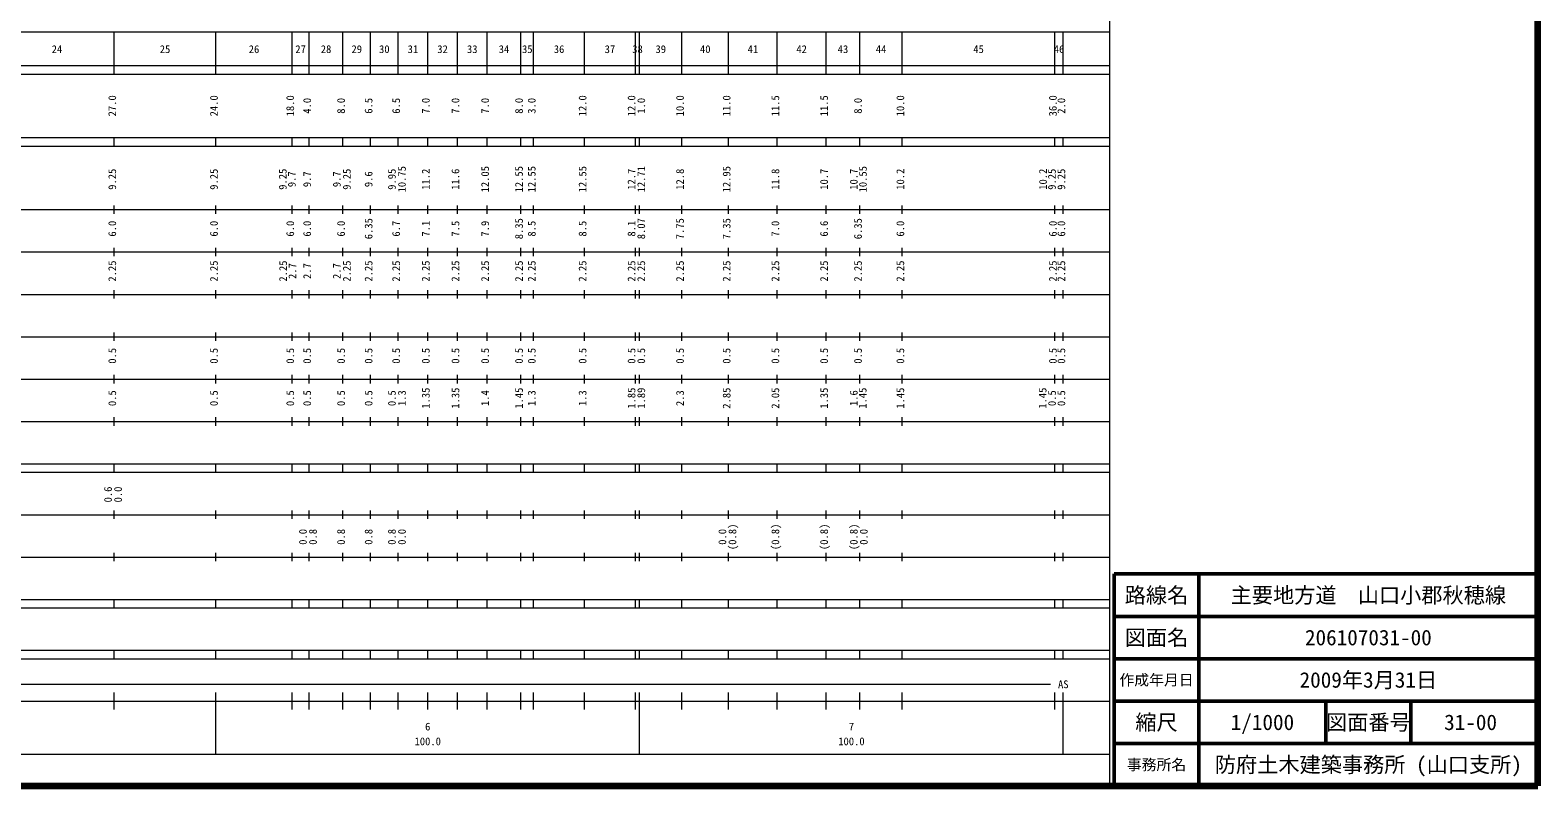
# Model space of a CAD drawing. Units: millimetres on the paper, enlarged 1000 times. Extents: x 40000 to 680000, y 20000 to 380000.
# Drawn here: x 324166 to 680000, y 20000 to 198357 of the extents above; entities that cross this region are included whole.
import ezdxf
from ezdxf.enums import TextEntityAlignment as Align

# ---------------------------------------------------------------- set-up
doc = ezdxf.new("R2010")
doc.units = ezdxf.units.MM
doc.header["$LTSCALE"] = 1000
for name, color, linetype, lineweight in [('M-TTL', 2, 'Continuous', 140), ('M-TTL-BAND', 7, 'Continuous', 13), ('M-TTL-FRAM', 2, 'Continuous', 50), ('M-TTL-LINE', 7, 'Continuous', 50)]:
    doc.layers.add(name, color=color, linetype=linetype, lineweight=lineweight)
doc.layers.add('M-TTL-TXT', color=7, linetype='Continuous')
doc.styles.add('ＭＳ ゴシック', font='')
doc.styles.get('ＭＳ ゴシック').set_extended_font_data('MS Gothic')

msp = doc.modelspace()

# ---------------------------------------------------------------- linework, layer by layer
at = {"layer": 'M-TTL'}
for p, q in [((680000, 20000), (680000, 380000)), ((40000, 20000), (680000, 20000))]:
    msp.add_line(p, q, dxfattribs=at)
at = {"layer": 'M-TTL-BAND'}
for p, q in [((579000, 20000), (579000, 370000)), ((68000, 198000), (579000, 198000)), ((344000, 188000), (344000, 198000)), ((368000, 188000), (368000, 198000)), ((386000, 188000), (386000, 198000)), ((390000, 188000), (390000, 198000)), ((398000, 188000), (398000, 198000)), ((404500, 188000), (404500, 198000)), ((411000, 188000), (411000, 198000)), ((418000, 188000), (418000, 198000)), ((425000, 188000), (425000, 198000)), ((432000, 188000), (432000, 198000)), ((440000, 188000), (440000, 198000)), ((443000, 188000), (443000, 198000)), ((455000, 188000), (455000, 198000)), ((467000, 188000), (467000, 198000)), ((468000, 188000), (468000, 198000)), ((478000, 188000), (478000, 198000)), ((489000, 188000), (489000, 198000)), ((500500, 188000), (500500, 198000)), ((512000, 188000), (512000, 198000)), ((520000, 188000), (520000, 198000)), ((530000, 188000), (530000, 198000)), ((566000, 188000), (566000, 198000)), ((568000, 188000), (568000, 198000)), ((40000, 190000), (579000, 190000)), ((40000, 188000), (579000, 188000)), ((40000, 173000), (579000, 173000)), ((40000, 171000), (579000, 171000)), ((344000, 171000), (344000, 173000)), ((368000, 171000), (368000, 173000)), ((386000, 171000), (386000, 173000)), ((390000, 171000), (390000, 173000)), ((398000, 171000), (398000, 173000)), ((404500, 171000), (404500, 173000)), ((411000, 171000), (411000, 173000)), ((418000, 171000), (418000, 173000)), ((425000, 171000), (425000, 173000)), ((432000, 171000), (432000, 173000)), ((440000, 171000), (440000, 173000)), ((443000, 171000), (443000, 173000)), ((455000, 171000), (455000, 173000)), ((467000, 171000), (467000, 173000)), ((468000, 171000), (468000, 173000)), ((478000, 171000), (478000, 173000)), ((489000, 171000), (489000, 173000)), ((500500, 171000), (500500, 173000)), ((512000, 171000), (512000, 173000)), ((520000, 171000), (520000, 173000)), ((530000, 171000), (530000, 173000)), ((566000, 171000), (566000, 173000)), ((568000, 171000), (568000, 173000)), ((344000, 155000), (344000, 157000)), ((368000, 155000), (368000, 157000)), ((386000, 155000), (386000, 157000)), ((390000, 155000), (390000, 157000)), ((398000, 155000), (398000, 157000)), ((404500, 155000), (404500, 157000)), ((411000, 155000), (411000, 157000)), ((418000, 155000), (418000, 157000)), ((425000, 155000), (425000, 157000)), ((432000, 155000), (432000, 157000)), ((440000, 155000), (440000, 157000)), ((443000, 155000), (443000, 157000)), ((455000, 155000), (455000, 157000)), ((467000, 155000), (467000, 157000)), ((468000, 155000), (468000, 157000)), ((478000, 155000), (478000, 157000)), ((489000, 155000), (489000, 157000)), ((500500, 155000), (500500, 157000)), ((512000, 155000), (512000, 157000)), ((520000, 155000), (520000, 157000)), ((530000, 155000), (530000, 157000)), ((566000, 155000), (566000, 157000)), ((568000, 155000), (568000, 157000)), ((40000, 156000), (579000, 156000)), ((46000, 146000), (579000, 146000)), ((344000, 145000), (344000, 147000)), ((368000, 145000), (368000, 147000)), ((386000, 145000), (386000, 147000)), ((390000, 145000), (390000, 147000)), ((398000, 145000), (398000, 147000)), ((404500, 145000), (404500, 147000)), ((411000, 145000), (411000, 147000)), ((418000, 145000), (418000, 147000)), ((425000, 145000), (425000, 147000)), ((432000, 145000), (432000, 147000)), ((440000, 145000), (440000, 147000)), ((443000, 145000), (443000, 147000)), ((455000, 145000), (455000, 147000)), ((467000, 145000), (467000, 147000)), ((468000, 145000), (468000, 147000)), ((478000, 145000), (478000, 147000)), ((489000, 145000), (489000, 147000)), ((500500, 145000), (500500, 147000)), ((512000, 145000), (512000, 147000)), ((520000, 145000), (520000, 147000)), ((530000, 145000), (530000, 147000)), ((566000, 145000), (566000, 147000)), ((568000, 145000), (568000, 147000)), ((52000, 136000), (579000, 136000)), ((344000, 135000), (344000, 137000)), ((368000, 135000), (368000, 137000)), ((386000, 135000), (386000, 137000)), ((390000, 135000), (390000, 137000)), ((398000, 135000), (398000, 137000)), ((404500, 135000), (404500, 137000)), ((411000, 135000), (411000, 137000)), ((418000, 135000), (418000, 137000)), ((425000, 135000), (425000, 137000)), ((432000, 135000), (432000, 137000)), ((440000, 135000), (440000, 137000)), ((443000, 135000), (443000, 137000)), ((455000, 135000), (455000, 137000)), ((467000, 135000), (467000, 137000)), ((468000, 135000), (468000, 137000)), ((478000, 135000), (478000, 137000)), ((489000, 135000), (489000, 137000)), ((500500, 135000), (500500, 137000)), ((512000, 135000), (512000, 137000)), ((520000, 135000), (520000, 137000)), ((530000, 135000), (530000, 137000)), ((566000, 135000), (566000, 137000)), ((568000, 135000), (568000, 137000)), ((46000, 126000), (579000, 126000)), ((344000, 125000), (344000, 127000)), ((368000, 125000), (368000, 127000)), ((386000, 125000), (386000, 127000)), ((390000, 125000), (390000, 127000)), ((398000, 125000), (398000, 127000)), ((404500, 125000), (404500, 127000)), ((411000, 125000), (411000, 127000)), ((418000, 125000), (418000, 127000)), ((425000, 125000), (425000, 127000)), ((432000, 125000), (432000, 127000)), ((440000, 125000), (440000, 127000)), ((443000, 125000), (443000, 127000)), ((455000, 125000), (455000, 127000)), ((467000, 125000), (467000, 127000)), ((468000, 125000), (468000, 127000)), ((478000, 125000), (478000, 127000)), ((489000, 125000), (489000, 127000)), ((500500, 125000), (500500, 127000)), ((512000, 125000), (512000, 127000)), ((520000, 125000), (520000, 127000)), ((530000, 125000), (530000, 127000)), ((566000, 125000), (566000, 127000)), ((568000, 125000), (568000, 127000)), ((52000, 116000), (579000, 116000)), ((344000, 115000), (344000, 117000)), ((368000, 115000), (368000, 117000)), ((386000, 115000), (386000, 117000)), ((390000, 115000), (390000, 117000)), ((398000, 115000), (398000, 117000)), ((404500, 115000), (404500, 117000)), ((411000, 115000), (411000, 117000)), ((418000, 115000), (418000, 117000)), ((425000, 115000), (425000, 117000)), ((432000, 115000), (432000, 117000)), ((440000, 115000), (440000, 117000)), ((443000, 115000), (443000, 117000)), ((455000, 115000), (455000, 117000)), ((467000, 115000), (467000, 117000)), ((468000, 115000), (468000, 117000)), ((478000, 115000), (478000, 117000)), ((489000, 115000), (489000, 117000)), ((500500, 115000), (500500, 117000)), ((512000, 115000), (512000, 117000)), ((520000, 115000), (520000, 117000)), ((530000, 115000), (530000, 117000)), ((566000, 115000), (566000, 117000)), ((568000, 115000), (568000, 117000)), ((344000, 105000), (344000, 107000)), ((368000, 105000), (368000, 107000)), ((386000, 105000), (386000, 107000)), ((390000, 105000), (390000, 107000)), ((398000, 105000), (398000, 107000)), ((404500, 105000), (404500, 107000)), ((411000, 105000), (411000, 107000)), ((418000, 105000), (418000, 107000)), ((425000, 105000), (425000, 107000)), ((432000, 105000), (432000, 107000)), ((440000, 105000), (440000, 107000)), ((443000, 105000), (443000, 107000)), ((455000, 105000), (455000, 107000)), ((467000, 105000), (467000, 107000)), ((468000, 105000), (468000, 107000)), ((478000, 105000), (478000, 107000)), ((489000, 105000), (489000, 107000)), ((500500, 105000), (500500, 107000)), ((512000, 105000), (512000, 107000)), ((520000, 105000), (520000, 107000)), ((530000, 105000), (530000, 107000)), ((566000, 105000), (566000, 107000)), ((568000, 105000), (568000, 107000)), ((46000, 106000), (579000, 106000)), ((40000, 96000), (579000, 96000)), ((40000, 94000), (579000, 94000)), ((344000, 94000), (344000, 96000)), ((368000, 94000), (368000, 96000)), ((386000, 94000), (386000, 96000)), ((390000, 94000), (390000, 96000)), ((398000, 94000), (398000, 96000)), ((404500, 94000), (404500, 96000)), ((411000, 94000), (411000, 96000)), ((418000, 94000), (418000, 96000)), ((425000, 94000), (425000, 96000)), ((432000, 94000), (432000, 96000)), ((440000, 94000), (440000, 96000)), ((443000, 94000), (443000, 96000)), ((455000, 94000), (455000, 96000)), ((467000, 94000), (467000, 96000)), ((468000, 94000), (468000, 96000)), ((478000, 94000), (478000, 96000)), ((489000, 94000), (489000, 96000)), ((500500, 94000), (500500, 96000)), ((512000, 94000), (512000, 96000)), ((520000, 94000), (520000, 96000)), ((530000, 94000), (530000, 96000)), ((566000, 94000), (566000, 96000)), ((568000, 94000), (568000, 96000)), ((49000, 84000), (579000, 84000)), ((344000, 83000), (344000, 85000)), ((368000, 83000), (368000, 85000)), ((386000, 83000), (386000, 85000)), ((390000, 83000), (390000, 85000)), ((398000, 83000), (398000, 85000)), ((404500, 83000), (404500, 85000)), ((411000, 83000), (411000, 85000)), ((418000, 83000), (418000, 85000)), ((425000, 83000), (425000, 85000)), ((432000, 83000), (432000, 85000)), ((440000, 83000), (440000, 85000)), ((443000, 83000), (443000, 85000)), ((455000, 83000), (455000, 85000)), ((467000, 83000), (467000, 85000)), ((468000, 83000), (468000, 85000)), ((478000, 83000), (478000, 85000)), ((489000, 83000), (489000, 85000)), ((500500, 83000), (500500, 85000)), ((512000, 83000), (512000, 85000)), ((520000, 83000), (520000, 85000)), ((530000, 83000), (530000, 85000)), ((566000, 83000), (566000, 85000)), ((568000, 83000), (568000, 85000)), ((344000, 73000), (344000, 75000)), ((368000, 73000), (368000, 75000)), ((386000, 73000), (386000, 75000)), ((390000, 73000), (390000, 75000)), ((398000, 73000), (398000, 75000)), ((404500, 73000), (404500, 75000)), ((411000, 73000), (411000, 75000)), ((418000, 73000), (418000, 75000)), ((425000, 73000), (425000, 75000)), ((432000, 73000), (432000, 75000)), ((440000, 73000), (440000, 75000)), ((443000, 73000), (443000, 75000)), ((455000, 73000), (455000, 75000)), ((467000, 73000), (467000, 75000)), ((468000, 73000), (468000, 75000)), ((478000, 73000), (478000, 75000)), ((489000, 73000), (489000, 75000)), ((500500, 73000), (500500, 75000)), ((512000, 73000), (512000, 75000)), ((520000, 73000), (520000, 75000)), ((530000, 73000), (530000, 75000)), ((566000, 73000), (566000, 75000)), ((568000, 73000), (568000, 75000)), ((40000, 74000), (579000, 74000)), ((40000, 64000), (579000, 64000)), ((40000, 62000), (579000, 62000)), ((344000, 62000), (344000, 64000)), ((368000, 62000), (368000, 64000)), ((386000, 62000), (386000, 64000)), ((390000, 62000), (390000, 64000)), ((398000, 62000), (398000, 64000)), ((404500, 62000), (404500, 64000)), ((411000, 62000), (411000, 64000)), ((418000, 62000), (418000, 64000)), ((425000, 62000), (425000, 64000)), ((432000, 62000), (432000, 64000)), ((440000, 62000), (440000, 64000)), ((443000, 62000), (443000, 64000)), ((455000, 62000), (455000, 64000)), ((467000, 62000), (467000, 64000)), ((468000, 62000), (468000, 64000)), ((478000, 62000), (478000, 64000)), ((489000, 62000), (489000, 64000)), ((500500, 62000), (500500, 64000)), ((512000, 62000), (512000, 64000)), ((520000, 62000), (520000, 64000)), ((530000, 62000), (530000, 64000)), ((566000, 62000), (566000, 64000)), ((568000, 62000), (568000, 64000)), ((40000, 52000), (579000, 52000)), ((40000, 50000), (579000, 50000)), ((344000, 50000), (344000, 52000)), ((368000, 50000), (368000, 52000)), ((386000, 50000), (386000, 52000)), ((390000, 50000), (390000, 52000)), ((398000, 50000), (398000, 52000)), ((404500, 50000), (404500, 52000)), ((411000, 50000), (411000, 52000)), ((418000, 50000), (418000, 52000)), ((425000, 50000), (425000, 52000)), ((432000, 50000), (432000, 52000)), ((440000, 50000), (440000, 52000)), ((443000, 50000), (443000, 52000)), ((455000, 50000), (455000, 52000)), ((467000, 50000), (467000, 52000)), ((468000, 50000), (468000, 52000)), ((478000, 50000), (478000, 52000)), ((489000, 50000), (489000, 52000)), ((500500, 50000), (500500, 52000)), ((512000, 50000), (512000, 52000)), ((520000, 50000), (520000, 52000)), ((530000, 50000), (530000, 52000)), ((566000, 50000), (566000, 52000)), ((568000, 50000), (568000, 52000)), ((71000, 44000), (565000, 44000)), ((40000, 40000), (579000, 40000)), ((344000, 38000), (344000, 42000)), ((368000, 27500), (368000, 42000)), ((386000, 38000), (386000, 42000)), ((390000, 38000), (390000, 42000)), ((398000, 38000), (398000, 42000)), ((404500, 38000), (404500, 42000)), ((411000, 38000), (411000, 42000)), ((418000, 38000), (418000, 42000)), ((425000, 38000), (425000, 42000)), ((432000, 38000), (432000, 42000)), ((440000, 38000), (440000, 42000)), ((443000, 38000), (443000, 42000)), ((455000, 38000), (455000, 42000)), ((467000, 38000), (467000, 42000)), ((468000, 27500), (468000, 42000)), ((478000, 38000), (478000, 42000)), ((489000, 38000), (489000, 42000)), ((500500, 38000), (500500, 42000)), ((512000, 38000), (512000, 42000)), ((520000, 38000), (520000, 42000)), ((530000, 38000), (530000, 42000)), ((566000, 38000), (566000, 42000)), ((568000, 27500), (568000, 42000)), ((68000, 27500), (579000, 27500))]:
    msp.add_line(p, q, dxfattribs=at)
at = {"layer": 'M-TTL-FRAM'}
for p, q in [((680000, 70000), (580000, 70000)), ((580000, 70000), (580000, 20000))]:
    msp.add_line(p, q, dxfattribs=at)
at = {"layer": 'M-TTL-LINE'}
for p, q in [((600000, 70000), (600000, 20000)), ((680000, 60000), (580000, 60000)), ((680000, 50000), (580000, 50000)), ((680000, 40000), (580000, 40000)), ((630000, 40000), (630000, 30000)), ((650000, 40000), (650000, 30000)), ((680000, 30000), (580000, 30000))]:
    msp.add_line(p, q, dxfattribs=at)

# ---------------------------------------------------------------- texts
at = {"layer": 'M-TTL-BAND', "style": 'ＭＳ ゴシック'}
for s, p in [('24', (330500, 192405)), ('25', (356000, 192405)), ('26', (377000, 192405)), ('27', (388000, 192405)), ('28', (394000, 192405)), ('29', (401250, 192405)), ('30', (407750, 192405)), ('31', (414500, 192405)), ('32', (421500, 192405)), ('33', (428500, 192405)), ('34', (436000, 192405)), ('35', (441500, 192405)), ('36', (449000, 192405)), ('37', (461000, 192405)), ('38', (467500, 192405)), ('39', (473000, 192405)), ('40', (483500, 192405)), ('41', (494750, 192405)), ('42', (506250, 192405)), ('43', (516000, 192405)), ('44', (525000, 192405)), ('45', (548000, 192405)), ('46', (567000, 192405)), ('AS', (568000, 42500)), ('6', (418000, 32523)), ('7', (518000, 32523)), ('100.0', (418000, 29033)), ('100.0', (518000, 29033))]:
    msp.add_text(s, height=1833, dxfattribs=at).set_placement(p, align=Align.BOTTOM_CENTER)
for s, p in [('27.0', (345000, 180500)), ('24.0', (369000, 180500)), ('18.0', (387000, 180500)), ('4.0', (391000, 180500)), ('8.0', (399000, 180500)), ('6.5', (405500, 180500)), ('6.5', (412000, 180500)), ('7.0', (419000, 180500)), ('7.0', (426000, 180500)), ('7.0', (433000, 180500)), ('8.0', (441000, 180500)), ('3.0', (444000, 180500)), ('12.0', (456000, 180500)), ('12.0', (467558, 180500)), ('1.0', (469848, 180500)), ('10.0', (479000, 180500)), ('11.0', (490000, 180500)), ('11.5', (501500, 180500)), ('11.5', (513000, 180500)), ('8.0', (521000, 180500)), ('10.0', (531000, 180500)), ('36.0', (567000, 180500)), ('2.0', (569000, 180500)), ('9.25', (345000, 163174)), ('9.25', (369000, 163174)), ('9.25', (385242, 163174)), ('9.7', (387384, 163174)), ('9.7', (391000, 163174)), ('9.7', (398000, 163174)), ('9.25', (400370, 163174)), ('9.6', (405500, 163174)), ('9.95', (411000, 163174)), ('10.75', (413370, 163174)), ('11.2', (419000, 163174)), ('11.6', (426000, 163174)), ('12.05', (433000, 163174)), ('12.55', (441000, 163174)), ('12.55', (444000, 163174)), ('12.55', (456000, 163174)), ('12.7', (467558, 163174)), ('12.71', (469848, 163174)), ('12.8', (479000, 163174)), ('12.95', (490000, 163174)), ('11.8', (501500, 163174)), ('10.7', (513000, 163174)), ('10.7', (520000, 163174)), ('10.55', (522166, 163174)), ('10.2', (531000, 163174)), ('10.2', (564669, 163174)), ('9.25', (566777, 163174)), ('9.25', (569000, 163174)), ('6.0', (345000, 151500)), ('6.0', (369000, 151500)), ('6.0', (387000, 151500)), ('6.0', (391000, 151500)), ('6.0', (399000, 151500)), ('6.35', (405500, 151500)), ('6.7', (412000, 151500)), ('7.1', (419000, 151500)), ('7.5', (426000, 151500)), ('7.9', (433000, 151500)), ('8.35', (441000, 151500)), ('8.5', (444000, 151500)), ('8.5', (456000, 151500)), ('8.1', (467558, 151500)), ('8.07', (469848, 151500)), ('7.75', (479000, 151500)), ('7.35', (490000, 151500)), ('7.0', (501500, 151500)), ('6.6', (513000, 151500)), ('6.35', (521000, 151500)), ('6.0', (531000, 151500)), ('6.0', (567000, 151500)), ('6.0', (569000, 151500)), ('2.25', (345000, 141500)), ('2.25', (369000, 141500)), ('2.25', (385320, 141500)), ('2.7', (387519, 141500)), ('2.7', (391000, 141500)), ('2.7', (398000, 141500)), ('2.25', (400370, 141500)), ('2.25', (405500, 141500)), ('2.25', (412000, 141500)), ('2.25', (419000, 141500)), ('2.25', (426000, 141500)), ('2.25', (433000, 141500)), ('2.25', (441000, 141500)), ('2.25', (444000, 141500)), ('2.25', (456000, 141500)), ('2.25', (467558, 141500)), ('2.25', (469848, 141500)), ('2.25', (479000, 141500)), ('2.25', (490000, 141500)), ('2.25', (501500, 141500)), ('2.25', (513000, 141500)), ('2.25', (521000, 141500)), ('2.25', (531000, 141500)), ('2.25', (567000, 141500)), ('2.25', (569000, 141500)), ('0.5', (345000, 121500)), ('0.5', (369000, 121500)), ('0.5', (387000, 121500)), ('0.5', (391000, 121500)), ('0.5', (399000, 121500)), ('0.5', (405500, 121500)), ('0.5', (412000, 121500)), ('0.5', (419000, 121500)), ('0.5', (426000, 121500)), ('0.5', (433000, 121500)), ('0.5', (441000, 121500)), ('0.5', (444000, 121500)), ('0.5', (456000, 121500)), ('0.5', (467558, 121500)), ('0.5', (469848, 121500)), ('0.5', (479000, 121500)), ('0.5', (490000, 121500)), ('0.5', (501500, 121500)), ('0.5', (513000, 121500)), ('0.5', (521000, 121500)), ('0.5', (531000, 121500)), ('0.5', (567000, 121500)), ('0.5', (569000, 121500)), ('0.5', (345000, 111500)), ('0.5', (369000, 111500)), ('0.5', (387000, 111500)), ('0.5', (391000, 111500)), ('0.5', (399000, 111500)), ('0.5', (405500, 111500)), ('0.5', (411000, 111500)), ('1.3', (413370, 111500)), ('1.35', (419000, 111500)), ('1.35', (426000, 111500)), ('1.4', (433000, 111500)), ('1.45', (441000, 111500)), ('1.3', (444000, 111500)), ('1.3', (456000, 111500)), ('1.85', (467558, 111500)), ('1.89', (469848, 111500)), ('2.3', (479000, 111500)), ('2.85', (490000, 111500)), ('2.05', (501500, 111500)), ('1.35', (513000, 111500)), ('1.6', (520000, 111500)), ('1.45', (522106, 111500)), ('1.45', (531000, 111500)), ('1.45', (564583, 111500)), ('0.5', (566797, 111500)), ('0.5', (569000, 111500)), ('0.6', (344000, 88764)), ('0.0', (346370, 88764)), ('0.0', (390000, 78764)), ('0.8', (392370, 78764)), ('0.8', (399000, 78764)), ('0.8', (405500, 78764)), ('0.8', (411000, 78764)), ('0.0', (413370, 78764)), ('0.0', (489000, 78764)), ('(0.8)', (491370, 78764)), ('(0.8)', (501500, 78764)), ('(0.8)', (513000, 78764)), ('(0.8)', (520000, 78764)), ('0.0', (522370, 78764))]:
    msp.add_text(s, height=1833, rotation=90, dxfattribs=at).set_placement(p, align=Align.BOTTOM_CENTER)
at = {"layer": 'M-TTL-TXT', "style": 'ＭＳ ゴシック'}
for s, height, p in [('路線名', 3666, (590000, 65000)), ('路線名', 3666, (590000, 65000)), ('主要地方道\u3000山口小郡秋穂線', 3666, (640000, 65000)), ('図面名', 3666, (590000, 55000)), ('図面名', 3666, (590000, 55000)), ('206107031-00', 3666, (640000, 55000)), ('作成年月日', 2566, (590000, 45000)), ('作成年月日', 2566, (590000, 45000)), ('2009年3月31日', 3666, (640000, 45000)), ('縮尺', 3666, (590000, 35000)), ('縮尺', 3666, (590000, 35000)), ('1/1000', 3666, (615000, 35000)), ('図面番号', 3666, (640000, 35000)), ('図面番号', 3666, (640000, 35000)), ('31-00', 3666, (664125, 35000)), ('事務所名', 2566, (590000, 25000)), ('事務所名', 2566, (590000, 25000)), ('防府土木建築事務所 (山口支所)', 3666, (640000, 25000))]:
    msp.add_text(s, height=height, dxfattribs=at).set_placement(p, align=Align.MIDDLE_CENTER)

doc.saveas('drawing.dxf')
